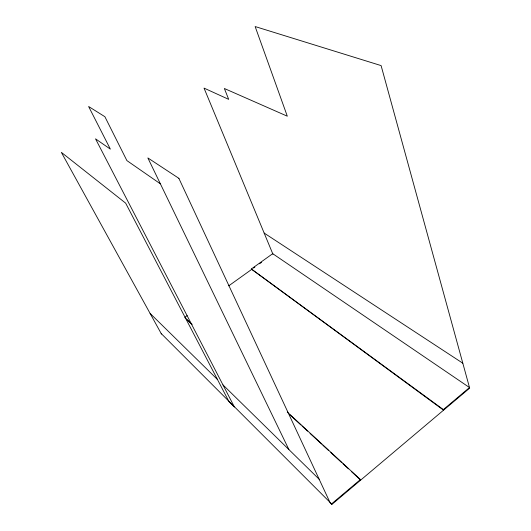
<?xml version="1.0" encoding="UTF-8"?>
<svg xmlns="http://www.w3.org/2000/svg" width="531" height="531" viewBox="0 0 531 531"><rect width="100%" height="100%" fill="white"/><g stroke="black" fill="none" stroke-linecap="round" stroke-linejoin="round"><path stroke-width="0.8" d="M272.921 254.19L204.03 88.106L228.688 99.35L224.354 88.498L287.304 116.196L255.145 26.55L381.099 65.592L469.663 388.141L331.829 504.45L331.57 503.892L360.436 479.539L287.271 412.063M443.365 409.593L469.497 387.544L272.708 253.679L251.309 269.005L443.544 410.178L443.365 409.593L251.309 269.005M185.166 317.047L187.177 315.606M228.735 285.837L251.528 269.509M253.533 268.075L254.873 267.113M259.553 263.761L261.557 262.327M264.153 233.056L462.82 363.211M178.947 178.37L147.857 157.933L288.897 449.565M160.375 183.819L126.896 160.594L104.879 116.701L88.611 106.499L110.362 149.125L95.52 138.83L234.423 407.018L228.921 401.516L125.655 203.147L61.337 152.351L161.457 334.032M184.848 317.591L192.162 324.341M186.932 319.775L191.2 323.718M289.959 414.85L300.931 424.979M302.152 426.101L307.635 431.165M310.077 433.415L321.66 444.102M322.875 445.23L328.364 450.295M330.8 452.545L341.772 462.667M342.993 463.795L348.482 468.86M351.529 471.667L360.675 480.11L360.436 479.539M150.1 313.423L217.458 379.492M222.967 384.895L319.171 479.261M161.185 333.534L331.57 503.892M331.829 504.45L330.116 502.738L178.854 178.31"/></g></svg>
